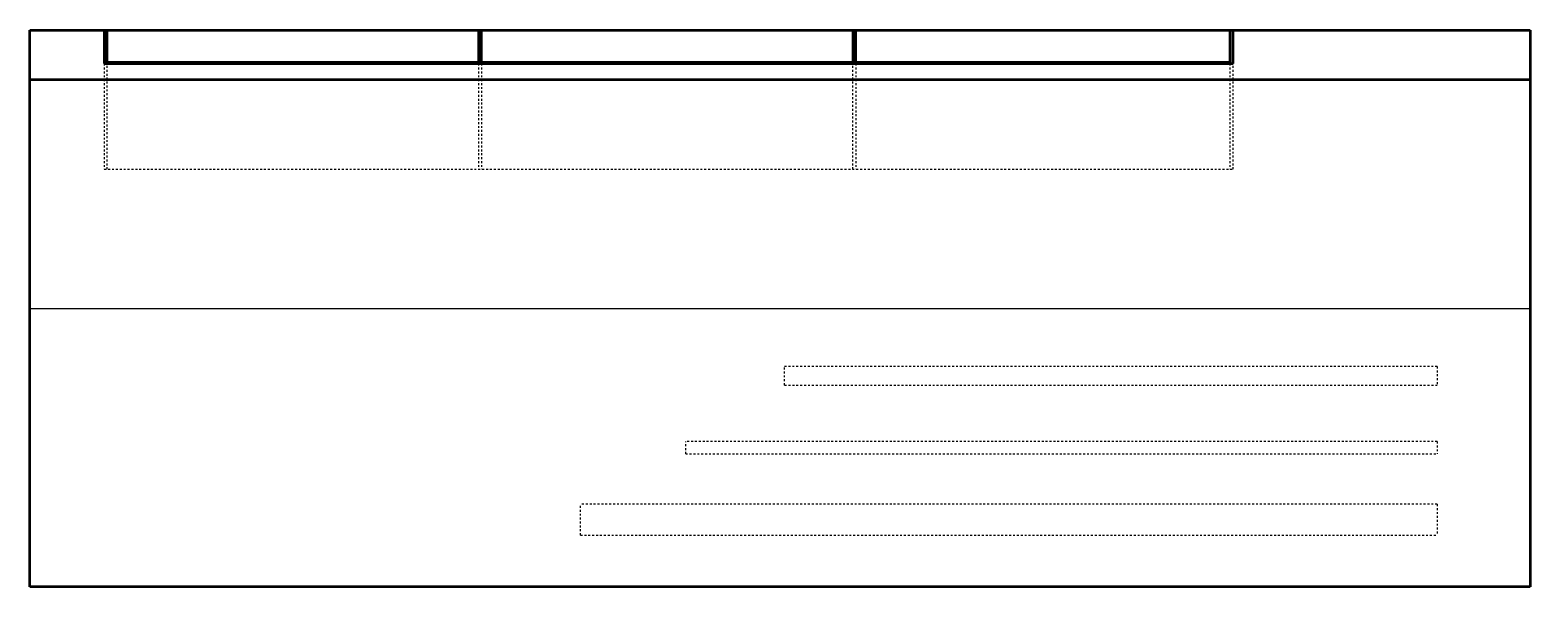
# Model space of a CAD drawing. Header units: millimetres. Extents: x -385 to 385, y -143 to 143.
import ezdxf

# ---------------------------------------------------------------- set-up
doc = ezdxf.new("R2010")
doc.units = ezdxf.units.MM
doc.linetypes.add('Dashed', pattern=[2, 1, -1])
for name, color, linetype, lineweight in [('AM_0', 7, 'Continuous', 50), ('AM_4', 3, 'Continuous', 25), ('AM_9', 6, 'Dashed', 25)]:
    doc.layers.add(name, color=color, linetype=linetype, lineweight=lineweight)

# ---------------------------------------------------------------- blocks, each defined once
blk = doc.blocks.new('1_FTXV09AVJU9_PART4_0_in_FTXV09AVJU9_0')
at = {"layer": 'AM_9'}
for p, q in [((-48.41875, -74.6125), (-48.41875, -68.2625)), ((337.34375, -68.2625), (-48.41875, -68.2625)), ((337.34375, -68.2625), (337.34375, -74.6125)), ((-48.41875, -74.6125), (337.34375, -74.6125))]:
    blk.add_line(p, q, dxfattribs=at)
blk = doc.blocks.new('2_FTXV09AVJU9_PART3_0_in_FTXV09AVJU9_0')
at = {"layer": 'AM_9'}
for p, q in [((2.38125, -39.290625), (2.38125, -29.765625)), ((337.34375, -29.765625), (2.38125, -29.765625)), ((337.34375, -29.765625), (337.34375, -39.290625)), ((2.38125, -39.290625), (337.34375, -39.290625))]:
    blk.add_line(p, q, dxfattribs=at)
blk = doc.blocks.new('3_FTXV09AVJU9_PART2_0_in_FTXV09AVJU9_0')
at = {"layer": 'AM_9'}
for p, q in [((-102.39375, -116.284375), (-102.39375, -100.409375)), ((337.34375, -100.409375), (-102.39375, -100.409375)), ((337.34375, -100.409375), (337.34375, -116.284375)), ((-102.39375, -116.284375), (337.34375, -116.284375))]:
    blk.add_line(p, q, dxfattribs=at)
blk = doc.blocks.new('4_FTXV09AVJU9_PART1_0_in_FTXV09AVJU9_0')
at = {"layer": 'AM_0'}
for p, q in [((-384.97, 142.87), (384.97, 142.87)), ((-384.97, -142.88), (-384.97, 142.87)), ((-346.87, 142.87), (-346.87, 125.62)), ((-345.28, 125.62), (-345.28, 142.87)), ((-154.78, 142.87), (-154.78, 125.62)), ((-153.19, 125.62), (-153.19, 142.87)), ((37.31, 142.87), (37.31, 125.62)), ((38.89, 125.62), (38.89, 142.87)), ((230.98, 142.87), (230.98, 125.62)), ((232.57, 125.62), (232.57, 142.87)), ((384.97, 142.87), (384.97, -142.88)), ((-346.87, 125.62), (232.57, 125.62)), ((-154.78, 126.22), (-345.28, 126.22)), ((37.31, 126.22), (-153.19, 126.22)), ((230.98, 126.22), (38.89, 126.22)), ((-384.97, 117.47), (384.97, 117.47)), ((384.97, -142.88), (-384.97, -142.88))]:
    blk.add_line(p, q, dxfattribs=at)
at = {"layer": 'AM_4'}
blk.add_line((-384.97, 0), (384.97, 0), dxfattribs=at)
at = {"layer": 'AM_9'}
for p, q in [((-346.87, 125.62), (-346.87, 71.44)), ((-345.28, 71.44), (-345.28, 125.62)), ((-154.78, 125.62), (-154.78, 71.44)), ((-153.19, 125.62), (-153.19, 71.44)), ((37.31, 71.44), (37.31, 125.62)), ((38.89, 125.62), (38.89, 71.44)), ((230.98, 125.62), (230.98, 71.44)), ((232.57, 71.44), (232.57, 125.62)), ((-346.87, 71.44), (232.57, 71.44))]:
    blk.add_line(p, q, dxfattribs=at)

msp = doc.modelspace()

# ---------------------------------------------------------------- block references
for name in ['4_FTXV09AVJU9_PART1_0_in_FTXV09AVJU9_0', '2_FTXV09AVJU9_PART3_0_in_FTXV09AVJU9_0', '1_FTXV09AVJU9_PART4_0_in_FTXV09AVJU9_0', '3_FTXV09AVJU9_PART2_0_in_FTXV09AVJU9_0']:
    msp.add_blockref(name, (0, 0))

doc.saveas('drawing.dxf')
